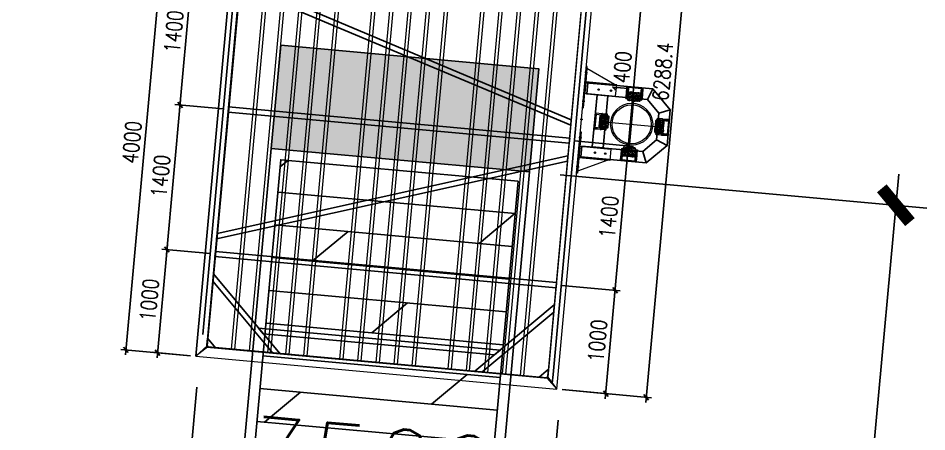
# Model space of a CAD drawing. Extents: x -259369 to -50372, y -155978 to 198088.
# Drawn here: x -132994 to -124227, y -27116 to -23125 of the extents above; entities that cross this region are included whole.
import ezdxf

# ---------------------------------------------------------------- set-up
doc = ezdxf.new("R2010")
doc.units = 0
doc.header["$LTSCALE"] = 1000
doc.header["$MEASUREMENT"] = 0
for name, pattern in [('CENTER', [2, 1.25, -0.25, 0.25, -0.25]), ('DASHED', [0.75, 0.5, -0.25]), ('HIDDEN', [0.375, 0.25, -0.125])]:
    doc.linetypes.add(name, pattern=pattern)
for name, color, linetype in [('主框型材', 4, 'Continuous'), ('抱桩器', 255, 'Continuous'), ('标注', 9, 'Continuous'), ('连接端梁', 130, 'Continuous'), ('铝横梁', 220, 'Continuous')]:
    doc.layers.add(name, color=color, linetype=linetype)
for name, color, linetype, lineweight in [('导框型材', 2, 'Continuous', 18), ('虚线', 8, 'Continuous', 0), ('轮子座', 7, 'Continuous', 9), ('铝主梁', 3, 'Continuous', 9), ('铝龙骨', 7, 'Continuous', 9)]:
    doc.layers.add(name, color=color, linetype=linetype, lineweight=lineweight)
doc.styles.add('HZTXT', font='txtw.shx', dxfattribs={"width": 0.8, "bigfont": 'hztxtw.shx'})
doc.dimstyles.new('DIM-300', dxfattribs={"dimscale": 300, "dimtxt": 3, "dimasz": 1, "dimexe": 1, "dimexo": 1, "dimgap": 1, "dimtad": 1, "dimdec": 0, "dimdsep": 46, "dimtxsty": 'HZTXT', "dimblk": 'ARCHTICK', "dimcen": 0, "dimdle": 1, "dimclrd": 9, "dimclre": 9, "dimclrt": 2, "dimadec": 1, "dimazin": 0, "dimtfac": 1, "dimtdec": 0, "dimtix": 1, "dimtmove": 2, "dimatfit": 3, "dimldrblk": 'ARCHTICK', "dimfxl": 10, "dimtolj": 1, "dimtzin": 0, "dimarcsym": 1})
doc.dimstyles.new('DIM-50', dxfattribs={"dimscale": 50, "dimtxt": 3, "dimasz": 1, "dimexe": 1, "dimexo": 1, "dimgap": 1, "dimtad": 1, "dimdec": 1, "dimdsep": 46, "dimtxsty": 'HZTXT', "dimblk": 'OBLIQUE', "dimblk1": 'ARCHTICK', "dimblk2": 'OBLIQUE', "dimcen": 0, "dimdle": 1, "dimclrd": 9, "dimclre": 9, "dimclrt": 2, "dimadec": 1, "dimazin": 0, "dimtfac": 1, "dimtdec": 1, "dimtix": 1, "dimtmove": 2, "dimatfit": 3, "dimldrblk": 'OBLIQUE', "dimfxl": 15, "dimtolj": 1, "dimtzin": 0, "dimarcsym": 1})
pattern_1 = [(0, (1212.185, -561.11), (6.35, 12.7), [0, -12.7])]

# ---------------------------------------------------------------- blocks, each defined once
blk = doc.blocks.new('3x10')
h = blk.add_hatch()
h.set_pattern_fill('ACAD_ISO07W100', color=252, scale=20, angle=90)
h.set_pattern_definition([(90, (0, 0), (-100, 6e-15), [10, -60])])
h.paths.add_polyline_path([(925837.3, 2496348.5), (924837.3, 2496348.5), (924837.4, 2493848.5), (925837.4, 2493848.6)])
h.paths.add_polyline_path([(934837.4, 2496348.7), (933837.4, 2496348.7), (933837.4, 2493848.7), (934837.5, 2493848.7)])
h = blk.add_hatch()
h.set_pattern_fill('DOLMIT', color=252, scale=50, angle=90)
h.set_pattern_definition([(90, (0, 0), (-317.5, 2e-14), []), (135, (0, 0), (-634.99957, -634.99957), [449.0128, -898.0256])])
h.paths.add_polyline_path([(933737.4, 2496248.7), (925937.3, 2496248.5), (925937.4, 2493948.6), (933737.4, 2493948.7)])
at = {"color": 1}
for points in [[(925837.3, 2496348.5), (925837.4, 2493848.6), (924837.4, 2493848.5), (924837.3, 2496348.5)], [(933837.4, 2496348.7), (933837.5, 2493848.7), (934837.5, 2493848.7), (934837.4, 2496348.7)]]:
    blk.add_lwpolyline(points, close=True, dxfattribs=at)
at = {"layer": '抱桩器', "color": 1}
for points in [[(925837.4, 2493848.6), (933837.5, 2493848.7), (933837.4, 2496348.7), (925837.3, 2496348.5)], [(925937.4, 2493948.6), (933737.4, 2493948.7), (933737.4, 2496248.7), (925937.3, 2496248.5)]]:
    blk.add_lwpolyline(points, close=True, dxfattribs=at)
blk = doc.blocks.new('_ArchTick')
at = {"color": 0, "linetype": 'ByBlock', "const_width": 0.4}
blk.add_lwpolyline([(-0.5, -0.5), (0.5, 0.5)], dxfattribs=at)
blk = doc.blocks.new('*D974')
at = {"color": 9, "lineweight": -2, "transparency": 16777216}
for p, q in [((-124499.1, -24630.9), (-125277.4, -33195.7)), ((-127763.5, -24635.5), (-124227.4, -24956.9)), ((-128487.5, -32602.8), (-124951.5, -32924.1))]:
    blk.add_line(p, q, dxfattribs=at)
at = {"layer": 'Defpoints', "color": 0, "transparency": 16777216}
for p in [(-128062.2, -24608.4, 29521), (-128786.2, -32575.6, 29521), (-125250.2, -32897)]:
    blk.add_point(p, dxfattribs=at)
at = {"color": 9, "lineweight": -2, "transparency": 16777216, "xscale": 300, "yscale": 300, "zscale": 300}
for p, rotation in [((-124526.2, -24929.7), 84.80759666385475), ((-125250.2, -32897), 264.8075966638548)]:
    blk.add_blockref('_ArchTick', p, dxfattribs=dict(at, rotation=rotation))
at = {"color": 2, "transparency": 16777216, "insert": (-125635.1, -28845.5), "char_height": 900, "attachment_point": 5, "rotation": 84.8076, "style": 'HZTXT'}
blk.add_mtext('\\A1;8000', dxfattribs=at)
blk = doc.blocks.new('*D972')
at = {"color": 9, "lineweight": -2, "transparency": 16777216}
for p, q in [((-131271.1, -26685.7), (-131427.7, -28405.3)), ((-127785.6, -27003), (-127942.1, -28722.7)), ((-131699.3, -28079.4), (-127616.2, -28451.1))]:
    blk.add_line(p, q, dxfattribs=at)
at = {"layer": 'Defpoints', "color": 0, "transparency": 16777216}
for p in [(-131243.9, -26386.9, 29521), (-127758.4, -26704.3, 29521), (-127914.9, -28423.9)]:
    blk.add_point(p, dxfattribs=at)
at = {"color": 9, "lineweight": -2, "transparency": 16777216, "xscale": 300, "yscale": 300, "zscale": 300}
for p, rotation in [((-131400.5, -28106.6), 174.7980248320217), ((-127914.9, -28423.9), 354.7980248320216)]:
    blk.add_blockref('_ArchTick', p, dxfattribs=dict(at, rotation=rotation))
at = {"color": 2, "transparency": 16777216, "insert": (-129589.7, -27518.3), "char_height": 900, "attachment_point": 5, "rotation": 354.79802, "style": 'HZTXT'}
blk.add_mtext('\\A1;3500', dxfattribs=at)
blk = doc.blocks.new('*U531')
h = blk.add_hatch()
h.set_pattern_fill('DOTS', color=256, scale=8)
h.set_pattern_definition(pattern_1)
h.paths.add_polyline_path([(64, 50, 0.4142135624), (54, 60), (-11, 60, 0.4142135624), (-21, 50), (-21, -50, 0.4142135624), (-11, -60), (54, -60, 0.4142135624), (64, -50)])
at = {"layer": '导框型材', "color": 0, "linetype": 'Continuous'}
for p, q in [((-64, 63.508929), (-64, 75.5)), ((-64, 75.5), (-63.389317, 75.5)), ((-64, -63.50893), (-64, 63.508929)), ((-7.891644, 75.5), (-63.389317, 75.5)), ((-63.389317, 75.5), (-63.389317, 64.5)), ((-63.389317, 64.5), (-7.891644, 64.5)), ((-62, 77.5), (-6.502327, 77.5)), ((-62, 62.5), (-62, -62.5)), ((-6.502327, 62.5), (-62, 62.5)), ((-2.965328, 75.5), (-7.891644, 75.5)), ((-7.891644, 75.5), (-7.891644, 64.5)), ((-7.891644, 64.5), (-2.965328, 64.5)), ((-6.502327, 77.5), (-1.08338, 77.5)), ((-1.08338, 62.5), (-6.502327, 62.5)), ((47.5, 75.5), (-2.965328, 75.5)), ((-2.965328, 64.5), (-2.965328, 75.5)), ((47.5, 64.5), (-2.965328, 64.5)), ((-1.08338, 77.5), (45.5, 77.5)), ((45.5, 62.5), (-1.08338, 62.5)), ((31, 62.498484), (31, 60)), ((47.5, 64.5), (47.5, 75.5)), ((-64, -63.78066), (-64, -63.500287)), ((-64, -75.5), (-64, -63.78066)), ((-64, -75.5), (-63.389317, -75.5)), ((-63.389317, -64.5), (-63.389317, -75.5)), ((-7.891644, -64.5), (-63.389317, -64.5)), ((-63.389317, -75.5), (-7.891644, -75.5)), ((-62, -62.5), (-6.502327, -62.5)), ((-6.502327, -77.5), (-62, -77.5)), ((-2.965328, -64.5), (-7.891644, -64.5)), ((-7.891644, -75.5), (-7.891644, -64.5)), ((-7.891644, -75.5), (-2.965328, -75.5)), ((-6.502327, -62.5), (-1.08338, -62.5)), ((-1.08338, -77.5), (-6.502327, -77.5)), ((47.5, -64.5), (-2.965328, -64.5)), ((-2.965328, -64.5), (-2.965328, -75.5)), ((47.5, -75.5), (-2.965328, -75.5)), ((-1.08338, -62.5), (45.5, -62.5)), ((45.5, -77.5), (-1.08338, -77.5)), ((31, -60), (31, -62.498484)), ((47.5, -75.5), (47.5, -64.5))]:
    blk.add_line(p, q, dxfattribs=at)
at = {"layer": '导框型材', "color": 1, "linetype": 'CENTER', "ltscale": 0.28}
for p, q in [((-18.5, 35), (-14.5, 35)), ((-16.5, 37), (-16.5, 33)), ((-18.5, -35), (-14.5, -35)), ((-16.5, -37), (-16.5, -33))]:
    blk.add_line(p, q, dxfattribs=at)
at = {"layer": '导框型材', "color": 1, "linetype": 'CENTER', "ltscale": 0.404352}
for p, q in [((-18.5, 0), (-14.5, 0)), ((-16.5, -2), (-16.5, 2))]:
    blk.add_line(p, q, dxfattribs=at)
at = {"layer": '导框型材', "color": 1, "linetype": 'CENTER', "ltscale": 0.1}
for p, q in [((18.75, 70), (24.25, 70)), ((21.5, 67.25), (21.5, 72.75)), ((18.75, -70), (24.25, -70)), ((21.5, -72.75), (21.5, -67.25))]:
    blk.add_line(p, q, dxfattribs=at)
at = {"layer": '导框型材', "color": 0}
blk.add_lwpolyline([(-11, 60), (54, 60, -0.4142135624), (64, 50), (64, -50, -0.4142135624), (54, -60), (-11, -60, -0.4142135624), (-21, -50), (-21, 50, -0.4142135624)], format="xyb", close=True, dxfattribs=at)
for centre in [(21.5, 70), (21.5, -70)]:
    blk.add_circle(centre, 2.5, dxfattribs=at)
at = {"layer": '导框型材', "color": 0, "linetype": 'Continuous', "extrusion": (0, 0, -1)}
for centre, start, end in [((62, 75.5), 0, 90), ((62, 64.5), 270, 0), ((62, -64.5), 0, 90), ((62, -75.5), 270, 0)]:
    blk.add_arc(centre, 2, start, end, dxfattribs=at)
at = {"layer": '导框型材', "color": 0, "linetype": 'Continuous', "extrusion": (1.22461e-16, 0, -1)}
blk.add_arc((16.5, 35), 7, 310.0052008841, 49.9947991159, dxfattribs=at)
at = {"layer": '导框型材', "color": 0, "linetype": 'Continuous'}
for centre, radius, start, end in [((45.5, 75.5), 2, 0, 90), ((45.5, 64.5), 2, 270, 0), ((-16.5, -35), 7, 130.0052008841, 229.9947991159), ((45.5, -64.5), 2, 0, 90), ((45.5, -75.5), 2, 270, 0)]:
    blk.add_arc(centre, radius, start, end, dxfattribs=at)
for centre, major_axis, ratio, start_param, end_param in [((-62, 75.5), (0, 2), 0.694658, 0, 1.5707963268), ((-6.502327, 75.5), (0, -2), 0.694658, 3.1415926536, 4.7123889804), ((-6.502327, 64.5), (0, 2), 0.694658, 1.5707963268, 3.1415926536), ((-1.08338, 75.5), (0, -2), 0.940974, 3.1415926536, 4.7123889804), ((-1.08338, 64.5), (0, 2), 0.940974, 1.5707963268, 3.1415926536), ((-62, -75.5), (0, 2), 0.694658, 1.5707963268, 3.1415926536), ((-6.502327, -64.5), (0, 2), 0.694658, 0, 1.5707963268), ((-6.502327, -75.5), (0, 2), 0.694658, 1.5707963268, 3.1415926536), ((-1.08338, -64.5), (0, 2), 0.940974, 0, 1.5707963268), ((-1.08338, -75.5), (0, 2), 0.940974, 1.5707963268, 3.1415926536)]:
    blk.add_ellipse(centre, major_axis=major_axis, ratio=ratio, start_param=start_param, end_param=end_param, dxfattribs=at)
at = {"layer": '导框型材', "color": 0, "linetype": 'Continuous', "extrusion": (0, 0, -1)}
for centre, start_param, end_param in [((-62, 64.5), 0, 1.5707963268), ((-62, -64.5), 1.5707963268, 3.1415926536)]:
    blk.add_ellipse(centre, major_axis=(0, -2), ratio=0.694658, start_param=start_param, end_param=end_param, dxfattribs=at)
blk = doc.blocks.new('*U527')
at = {"layer": '轮子座', "color": 0, "linetype": 'ByBlock', "lineweight": -2, "transparency": 16777216}
blk.add_blockref('*U531', (0, 0), dxfattribs=at)
blk = doc.blocks.new('*U528')
h = blk.add_hatch()
h.set_pattern_fill('DOTS', color=256, scale=8)
h.set_pattern_definition(pattern_1)
h.paths.add_polyline_path([(64, 50, 0.4142135624), (54, 60), (-11, 60, 0.4142135624), (-21, 50), (-21, -50, 0.4142135624), (-11, -60), (54, -60, 0.4142135624), (64, -50)])
at = {"layer": '导框型材', "color": 0, "linetype": 'Continuous'}
for p, q in [((-64, 63.508929), (-64, 75.5)), ((-64, 75.5), (-63.389317, 75.5)), ((-64, -63.50893), (-64, 63.508929)), ((-7.891644, 75.5), (-63.389317, 75.5)), ((-63.389317, 75.5), (-63.389317, 64.5)), ((-63.389317, 64.5), (-7.891644, 64.5)), ((-62, 77.5), (-6.502327, 77.5)), ((-62, 62.5), (-62, -62.5)), ((-6.502327, 62.5), (-62, 62.5)), ((-2.965328, 75.5), (-7.891644, 75.5)), ((-7.891644, 75.5), (-7.891644, 64.5)), ((-7.891644, 64.5), (-2.965328, 64.5)), ((-6.502327, 77.5), (-1.08338, 77.5)), ((-1.08338, 62.5), (-6.502327, 62.5)), ((47.5, 75.5), (-2.965328, 75.5)), ((-2.965328, 64.5), (-2.965328, 75.5)), ((47.5, 64.5), (-2.965328, 64.5)), ((-1.08338, 77.5), (45.5, 77.5)), ((45.5, 62.5), (-1.08338, 62.5)), ((31, 62.498484), (31, 60)), ((47.5, 64.5), (47.5, 75.5)), ((-64, -63.78066), (-64, -63.500287)), ((-64, -75.5), (-64, -63.78066)), ((-64, -75.5), (-63.389317, -75.5)), ((-63.389317, -64.5), (-63.389317, -75.5)), ((-7.891644, -64.5), (-63.389317, -64.5)), ((-63.389317, -75.5), (-7.891644, -75.5)), ((-62, -62.5), (-6.502327, -62.5)), ((-6.502327, -77.5), (-62, -77.5)), ((-2.965328, -64.5), (-7.891644, -64.5)), ((-7.891644, -75.5), (-7.891644, -64.5)), ((-7.891644, -75.5), (-2.965328, -75.5)), ((-6.502327, -62.5), (-1.08338, -62.5)), ((-1.08338, -77.5), (-6.502327, -77.5)), ((47.5, -64.5), (-2.965328, -64.5)), ((-2.965328, -64.5), (-2.965328, -75.5)), ((47.5, -75.5), (-2.965328, -75.5)), ((-1.08338, -62.5), (45.5, -62.5)), ((45.5, -77.5), (-1.08338, -77.5)), ((31, -60), (31, -62.498484)), ((47.5, -75.5), (47.5, -64.5))]:
    blk.add_line(p, q, dxfattribs=at)
at = {"layer": '导框型材', "color": 1, "linetype": 'CENTER', "ltscale": 0.28}
for p, q in [((-18.5, 35), (-14.5, 35)), ((-16.5, 37), (-16.5, 33)), ((-18.5, -35), (-14.5, -35)), ((-16.5, -37), (-16.5, -33))]:
    blk.add_line(p, q, dxfattribs=at)
at = {"layer": '导框型材', "color": 1, "linetype": 'CENTER', "ltscale": 0.404352}
for p, q in [((-18.5, 0), (-14.5, 0)), ((-16.5, -2), (-16.5, 2))]:
    blk.add_line(p, q, dxfattribs=at)
at = {"layer": '导框型材', "color": 1, "linetype": 'CENTER', "ltscale": 0.1}
for p, q in [((18.75, 70), (24.25, 70)), ((21.5, 67.25), (21.5, 72.75)), ((18.75, -70), (24.25, -70)), ((21.5, -72.75), (21.5, -67.25))]:
    blk.add_line(p, q, dxfattribs=at)
at = {"layer": '导框型材', "color": 0}
blk.add_lwpolyline([(-11, 60), (54, 60, -0.4142135624), (64, 50), (64, -50, -0.4142135624), (54, -60), (-11, -60, -0.4142135624), (-21, -50), (-21, 50, -0.4142135624)], format="xyb", close=True, dxfattribs=at)
for centre in [(21.5, 70), (21.5, -70)]:
    blk.add_circle(centre, 2.5, dxfattribs=at)
at = {"layer": '导框型材', "color": 0, "linetype": 'Continuous', "extrusion": (0, 0, -1)}
for centre, start, end in [((62, 75.5), 0, 90), ((62, 64.5), 270, 0), ((62, -64.5), 0, 90), ((62, -75.5), 270, 0)]:
    blk.add_arc(centre, 2, start, end, dxfattribs=at)
at = {"layer": '导框型材', "color": 0, "linetype": 'Continuous', "extrusion": (1.22461e-16, 0, -1)}
blk.add_arc((16.5, 35), 7, 310.0052008841, 49.9947991159, dxfattribs=at)
at = {"layer": '导框型材', "color": 0, "linetype": 'Continuous'}
for centre, radius, start, end in [((45.5, 75.5), 2, 0, 90), ((45.5, 64.5), 2, 270, 0), ((-16.5, -35), 7, 130.0052008841, 229.9947991159), ((45.5, -64.5), 2, 0, 90), ((45.5, -75.5), 2, 270, 0)]:
    blk.add_arc(centre, radius, start, end, dxfattribs=at)
for centre, major_axis, ratio, start_param, end_param in [((-62, 75.5), (0, 2), 0.694658, 0, 1.5707963268), ((-6.502327, 75.5), (0, -2), 0.694658, 3.1415926536, 4.7123889804), ((-6.502327, 64.5), (0, 2), 0.694658, 1.5707963268, 3.1415926536), ((-1.08338, 75.5), (0, -2), 0.940974, 3.1415926536, 4.7123889804), ((-1.08338, 64.5), (0, 2), 0.940974, 1.5707963268, 3.1415926536), ((-62, -75.5), (0, 2), 0.694658, 1.5707963268, 3.1415926536), ((-6.502327, -64.5), (0, 2), 0.694658, 0, 1.5707963268), ((-6.502327, -75.5), (0, 2), 0.694658, 1.5707963268, 3.1415926536), ((-1.08338, -64.5), (0, 2), 0.940974, 0, 1.5707963268), ((-1.08338, -75.5), (0, 2), 0.940974, 1.5707963268, 3.1415926536)]:
    blk.add_ellipse(centre, major_axis=major_axis, ratio=ratio, start_param=start_param, end_param=end_param, dxfattribs=at)
at = {"layer": '导框型材', "color": 0, "linetype": 'Continuous', "extrusion": (0, 0, -1)}
for centre, start_param, end_param in [((-62, 64.5), 0, 1.5707963268), ((-62, -64.5), 1.5707963268, 3.1415926536)]:
    blk.add_ellipse(centre, major_axis=(0, -2), ratio=0.694658, start_param=start_param, end_param=end_param, dxfattribs=at)
blk = doc.blocks.new('*U529')
at = {"layer": '轮子座', "color": 0, "linetype": 'ByBlock', "lineweight": -2, "transparency": 16777216}
blk.add_blockref('*U528', (0, 0), dxfattribs=at)
blk = doc.blocks.new('*U530')
h = blk.add_hatch()
h.set_pattern_fill('DOTS', color=256, scale=8)
h.set_pattern_definition(pattern_1)
h.paths.add_polyline_path([(64, 50, 0.4142135624), (54, 60), (-11, 60, 0.4142135624), (-21, 50), (-21, -50, 0.4142135624), (-11, -60), (54, -60, 0.4142135624), (64, -50)])
at = {"layer": '导框型材', "color": 0, "linetype": 'Continuous'}
for p, q in [((-64, 63.508929), (-64, 75.5)), ((-64, 75.5), (-63.389317, 75.5)), ((-64, -63.50893), (-64, 63.508929)), ((-7.891644, 75.5), (-63.389317, 75.5)), ((-63.389317, 75.5), (-63.389317, 64.5)), ((-63.389317, 64.5), (-7.891644, 64.5)), ((-62, 77.5), (-6.502327, 77.5)), ((-62, 62.5), (-62, -62.5)), ((-6.502327, 62.5), (-62, 62.5)), ((-2.965328, 75.5), (-7.891644, 75.5)), ((-7.891644, 75.5), (-7.891644, 64.5)), ((-7.891644, 64.5), (-2.965328, 64.5)), ((-6.502327, 77.5), (-1.08338, 77.5)), ((-1.08338, 62.5), (-6.502327, 62.5)), ((47.5, 75.5), (-2.965328, 75.5)), ((-2.965328, 64.5), (-2.965328, 75.5)), ((47.5, 64.5), (-2.965328, 64.5)), ((-1.08338, 77.5), (45.5, 77.5)), ((45.5, 62.5), (-1.08338, 62.5)), ((31, 62.498484), (31, 60)), ((47.5, 64.5), (47.5, 75.5)), ((-64, -63.78066), (-64, -63.500287)), ((-64, -75.5), (-64, -63.78066)), ((-64, -75.5), (-63.389317, -75.5)), ((-63.389317, -64.5), (-63.389317, -75.5)), ((-7.891644, -64.5), (-63.389317, -64.5)), ((-63.389317, -75.5), (-7.891644, -75.5)), ((-62, -62.5), (-6.502327, -62.5)), ((-6.502327, -77.5), (-62, -77.5)), ((-2.965328, -64.5), (-7.891644, -64.5)), ((-7.891644, -75.5), (-7.891644, -64.5)), ((-7.891644, -75.5), (-2.965328, -75.5)), ((-6.502327, -62.5), (-1.08338, -62.5)), ((-1.08338, -77.5), (-6.502327, -77.5)), ((47.5, -64.5), (-2.965328, -64.5)), ((-2.965328, -64.5), (-2.965328, -75.5)), ((47.5, -75.5), (-2.965328, -75.5)), ((-1.08338, -62.5), (45.5, -62.5)), ((45.5, -77.5), (-1.08338, -77.5)), ((31, -60), (31, -62.498484)), ((47.5, -75.5), (47.5, -64.5))]:
    blk.add_line(p, q, dxfattribs=at)
at = {"layer": '导框型材', "color": 1, "linetype": 'CENTER', "ltscale": 0.28}
for p, q in [((-18.5, 35), (-14.5, 35)), ((-16.5, 37), (-16.5, 33)), ((-18.5, -35), (-14.5, -35)), ((-16.5, -37), (-16.5, -33))]:
    blk.add_line(p, q, dxfattribs=at)
at = {"layer": '导框型材', "color": 1, "linetype": 'CENTER', "ltscale": 0.404352}
for p, q in [((-18.5, 0), (-14.5, 0)), ((-16.5, -2), (-16.5, 2))]:
    blk.add_line(p, q, dxfattribs=at)
at = {"layer": '导框型材', "color": 1, "linetype": 'CENTER', "ltscale": 0.1}
for p, q in [((18.75, 70), (24.25, 70)), ((21.5, 67.25), (21.5, 72.75)), ((18.75, -70), (24.25, -70)), ((21.5, -72.75), (21.5, -67.25))]:
    blk.add_line(p, q, dxfattribs=at)
at = {"layer": '导框型材', "color": 0}
blk.add_lwpolyline([(-11, 60), (54, 60, -0.4142135624), (64, 50), (64, -50, -0.4142135624), (54, -60), (-11, -60, -0.4142135624), (-21, -50), (-21, 50, -0.4142135624)], format="xyb", close=True, dxfattribs=at)
for centre in [(21.5, 70), (21.5, -70)]:
    blk.add_circle(centre, 2.5, dxfattribs=at)
at = {"layer": '导框型材', "color": 0, "linetype": 'Continuous', "extrusion": (0, 0, -1)}
for centre, start, end in [((62, 75.5), 0, 90), ((62, 64.5), 270, 0), ((62, -64.5), 0, 90), ((62, -75.5), 270, 0)]:
    blk.add_arc(centre, 2, start, end, dxfattribs=at)
at = {"layer": '导框型材', "color": 0, "linetype": 'Continuous', "extrusion": (1.22461e-16, 0, -1)}
blk.add_arc((16.5, 35), 7, 310.0052008841, 49.9947991159, dxfattribs=at)
at = {"layer": '导框型材', "color": 0, "linetype": 'Continuous'}
for centre, radius, start, end in [((45.5, 75.5), 2, 0, 90), ((45.5, 64.5), 2, 270, 0), ((-16.5, -35), 7, 130.0052008841, 229.9947991159), ((45.5, -64.5), 2, 0, 90), ((45.5, -75.5), 2, 270, 0)]:
    blk.add_arc(centre, radius, start, end, dxfattribs=at)
for centre, major_axis, ratio, start_param, end_param in [((-62, 75.5), (0, 2), 0.694658, 0, 1.5707963268), ((-6.502327, 75.5), (0, -2), 0.694658, 3.1415926536, 4.7123889804), ((-6.502327, 64.5), (0, 2), 0.694658, 1.5707963268, 3.1415926536), ((-1.08338, 75.5), (0, -2), 0.940974, 3.1415926536, 4.7123889804), ((-1.08338, 64.5), (0, 2), 0.940974, 1.5707963268, 3.1415926536), ((-62, -75.5), (0, 2), 0.694658, 1.5707963268, 3.1415926536), ((-6.502327, -64.5), (0, 2), 0.694658, 0, 1.5707963268), ((-6.502327, -75.5), (0, 2), 0.694658, 1.5707963268, 3.1415926536), ((-1.08338, -64.5), (0, 2), 0.940974, 0, 1.5707963268), ((-1.08338, -75.5), (0, 2), 0.940974, 1.5707963268, 3.1415926536)]:
    blk.add_ellipse(centre, major_axis=major_axis, ratio=ratio, start_param=start_param, end_param=end_param, dxfattribs=at)
at = {"layer": '导框型材', "color": 0, "linetype": 'Continuous', "extrusion": (0, 0, -1)}
for centre, start_param, end_param in [((-62, 64.5), 0, 1.5707963268), ((-62, -64.5), 1.5707963268, 3.1415926536)]:
    blk.add_ellipse(centre, major_axis=(0, -2), ratio=0.694658, start_param=start_param, end_param=end_param, dxfattribs=at)
blk = doc.blocks.new('*U533')
at = {"layer": '轮子座', "color": 0, "linetype": 'ByBlock', "lineweight": -2, "transparency": 16777216}
blk.add_blockref('*U530', (0, 0), dxfattribs=at)
blk = doc.blocks.new('*U534')
h = blk.add_hatch()
h.set_pattern_fill('DOTS', color=256, scale=8)
h.set_pattern_definition(pattern_1)
h.paths.add_polyline_path([(64, 50, 0.4142135624), (54, 60), (-11, 60, 0.4142135624), (-21, 50), (-21, -50, 0.4142135624), (-11, -60), (54, -60, 0.4142135624), (64, -50)])
at = {"layer": '导框型材', "color": 0, "linetype": 'Continuous'}
for p, q in [((-64, 63.508929), (-64, 75.5)), ((-64, 75.5), (-63.389317, 75.5)), ((-64, -63.50893), (-64, 63.508929)), ((-7.891644, 75.5), (-63.389317, 75.5)), ((-63.389317, 75.5), (-63.389317, 64.5)), ((-63.389317, 64.5), (-7.891644, 64.5)), ((-62, 77.5), (-6.502327, 77.5)), ((-62, 62.5), (-62, -62.5)), ((-6.502327, 62.5), (-62, 62.5)), ((-2.965328, 75.5), (-7.891644, 75.5)), ((-7.891644, 75.5), (-7.891644, 64.5)), ((-7.891644, 64.5), (-2.965328, 64.5)), ((-6.502327, 77.5), (-1.08338, 77.5)), ((-1.08338, 62.5), (-6.502327, 62.5)), ((47.5, 75.5), (-2.965328, 75.5)), ((-2.965328, 64.5), (-2.965328, 75.5)), ((47.5, 64.5), (-2.965328, 64.5)), ((-1.08338, 77.5), (45.5, 77.5)), ((45.5, 62.5), (-1.08338, 62.5)), ((31, 62.498484), (31, 60)), ((47.5, 64.5), (47.5, 75.5)), ((-64, -63.78066), (-64, -63.500287)), ((-64, -75.5), (-64, -63.78066)), ((-64, -75.5), (-63.389317, -75.5)), ((-63.389317, -64.5), (-63.389317, -75.5)), ((-7.891644, -64.5), (-63.389317, -64.5)), ((-63.389317, -75.5), (-7.891644, -75.5)), ((-62, -62.5), (-6.502327, -62.5)), ((-6.502327, -77.5), (-62, -77.5)), ((-2.965328, -64.5), (-7.891644, -64.5)), ((-7.891644, -75.5), (-7.891644, -64.5)), ((-7.891644, -75.5), (-2.965328, -75.5)), ((-6.502327, -62.5), (-1.08338, -62.5)), ((-1.08338, -77.5), (-6.502327, -77.5)), ((47.5, -64.5), (-2.965328, -64.5)), ((-2.965328, -64.5), (-2.965328, -75.5)), ((47.5, -75.5), (-2.965328, -75.5)), ((-1.08338, -62.5), (45.5, -62.5)), ((45.5, -77.5), (-1.08338, -77.5)), ((31, -60), (31, -62.498484)), ((47.5, -75.5), (47.5, -64.5))]:
    blk.add_line(p, q, dxfattribs=at)
at = {"layer": '导框型材', "color": 1, "linetype": 'CENTER', "ltscale": 0.28}
for p, q in [((-18.5, 35), (-14.5, 35)), ((-16.5, 37), (-16.5, 33)), ((-18.5, -35), (-14.5, -35)), ((-16.5, -37), (-16.5, -33))]:
    blk.add_line(p, q, dxfattribs=at)
at = {"layer": '导框型材', "color": 1, "linetype": 'CENTER', "ltscale": 0.404352}
for p, q in [((-18.5, 0), (-14.5, 0)), ((-16.5, -2), (-16.5, 2))]:
    blk.add_line(p, q, dxfattribs=at)
at = {"layer": '导框型材', "color": 1, "linetype": 'CENTER', "ltscale": 0.1}
for p, q in [((18.75, 70), (24.25, 70)), ((21.5, 67.25), (21.5, 72.75)), ((18.75, -70), (24.25, -70)), ((21.5, -72.75), (21.5, -67.25))]:
    blk.add_line(p, q, dxfattribs=at)
at = {"layer": '导框型材', "color": 0}
blk.add_lwpolyline([(-11, 60), (54, 60, -0.4142135624), (64, 50), (64, -50, -0.4142135624), (54, -60), (-11, -60, -0.4142135624), (-21, -50), (-21, 50, -0.4142135624)], format="xyb", close=True, dxfattribs=at)
for centre in [(21.5, 70), (21.5, -70)]:
    blk.add_circle(centre, 2.5, dxfattribs=at)
at = {"layer": '导框型材', "color": 0, "linetype": 'Continuous', "extrusion": (0, 0, -1)}
for centre, start, end in [((62, 75.5), 0, 90), ((62, 64.5), 270, 0), ((62, -64.5), 0, 90), ((62, -75.5), 270, 0)]:
    blk.add_arc(centre, 2, start, end, dxfattribs=at)
at = {"layer": '导框型材', "color": 0, "linetype": 'Continuous', "extrusion": (1.22461e-16, 0, -1)}
blk.add_arc((16.5, 35), 7, 310.0052008841, 49.9947991159, dxfattribs=at)
at = {"layer": '导框型材', "color": 0, "linetype": 'Continuous'}
for centre, radius, start, end in [((45.5, 75.5), 2, 0, 90), ((45.5, 64.5), 2, 270, 0), ((-16.5, -35), 7, 130.0052008841, 229.9947991159), ((45.5, -64.5), 2, 0, 90), ((45.5, -75.5), 2, 270, 0)]:
    blk.add_arc(centre, radius, start, end, dxfattribs=at)
for centre, major_axis, ratio, start_param, end_param in [((-62, 75.5), (0, 2), 0.694658, 0, 1.5707963268), ((-6.502327, 75.5), (0, -2), 0.694658, 3.1415926536, 4.7123889804), ((-6.502327, 64.5), (0, 2), 0.694658, 1.5707963268, 3.1415926536), ((-1.08338, 75.5), (0, -2), 0.940974, 3.1415926536, 4.7123889804), ((-1.08338, 64.5), (0, 2), 0.940974, 1.5707963268, 3.1415926536), ((-62, -75.5), (0, 2), 0.694658, 1.5707963268, 3.1415926536), ((-6.502327, -64.5), (0, 2), 0.694658, 0, 1.5707963268), ((-6.502327, -75.5), (0, 2), 0.694658, 1.5707963268, 3.1415926536), ((-1.08338, -64.5), (0, 2), 0.940974, 0, 1.5707963268), ((-1.08338, -75.5), (0, 2), 0.940974, 1.5707963268, 3.1415926536)]:
    blk.add_ellipse(centre, major_axis=major_axis, ratio=ratio, start_param=start_param, end_param=end_param, dxfattribs=at)
at = {"layer": '导框型材', "color": 0, "linetype": 'Continuous', "extrusion": (0, 0, -1)}
for centre, start_param, end_param in [((-62, 64.5), 0, 1.5707963268), ((-62, -64.5), 1.5707963268, 3.1415926536)]:
    blk.add_ellipse(centre, major_axis=(0, -2), ratio=0.694658, start_param=start_param, end_param=end_param, dxfattribs=at)
blk = doc.blocks.new('*U532')
at = {"layer": '轮子座', "color": 0, "linetype": 'ByBlock', "lineweight": -2, "transparency": 16777216}
blk.add_blockref('*U534', (0, 0), dxfattribs=at)
blk = doc.blocks.new('外抱桩器')
for radius in [203, 189]:
    blk.add_circle((0, 486.5), radius)
at = {"layer": '主框型材'}
for points in [[(-358.5, 660.4), (-358.5, 27.9), (-252.5, 27.9), (-252.5, 615.9), (-129.4, 739), (129.4, 739), (252.5, 615.9), (252.5, 27.9), (358.5, 27.9), (358.5, 659.8), (173.3, 845), (-173.3, 845), (-358.5, 659.8)], [(-129.4, 739), (-173.3, 845)], [(129.4, 739), (173.3, 845)], [(-358.5, 659.8), (-252.5, 615.9)], [(358.5, 659.8), (252.5, 615.9)]]:
    blk.add_lwpolyline(points, dxfattribs=at)
blk.add_lwpolyline([(-252.5, 128), (-252.5, 234), (252.5, 234), (252.5, 128)], close=True, dxfattribs=at)
at = {"layer": '导框型材', "color": 1, "linetype": 'CENTER', "ltscale": 5}
for p, q in [((0, 256.1), (0, 717)), ((229.5, 486.5), (-229.5, 486.5))]:
    blk.add_line(p, q, dxfattribs=at)
at = {"layer": '导框型材', "color": 2, "linetype": 'HIDDEN', "ltscale": 100}
for p, q in [((-359, 8), (-359, 308)), ((359, 8), (359, 308))]:
    blk.add_line(p, q, dxfattribs=at)
at = {"layer": '导框型材', "color": 1, "linetype": 'CENTER', "ltscale": 0.28}
for p, q in [((-305, 250.3), (-305, 265.7)), ((305, 250.3), (305, 265.7)), ((-312.7, 258), (-297.3, 258)), ((312.7, 258), (297.3, 258)), ((-312.7, 138), (-297.3, 138)), ((-305, 130.3), (-305, 145.7)), ((312.7, 158), (297.3, 158)), ((305, 150.3), (305, 165.7))]:
    blk.add_line(p, q, dxfattribs=at)
at = {"layer": '导框型材', "color": 2, "linetype": 'DASHED', "ltscale": 2}
for p, q in [((-517, 0), (-117, 0)), ((517, 0), (117, 0))]:
    blk.add_line(p, q, dxfattribs=at)
at = {"layer": '导框型材', "color": 1, "linetype": 'CENTER', "ltscale": 0.36}
for p, q in [((-464, 8), (-464, 0)), ((-457, 18.1), (-457, -9.9)), ((-450, 8), (-450, 0)), ((-184, 8), (-184, 0)), ((-177, 18.1), (-177, -9.9)), ((-170, 8), (-170, 0)), ((-14, 0), (14, 0)), ((0, 14), (0, -14)), ((170, 8), (170, 0)), ((177, 18.1), (177, -9.9)), ((184, 8), (184, 0)), ((450, 8), (450, 0)), ((457, 18.1), (457, -9.9)), ((464, 8), (464, 0))]:
    blk.add_line(p, q, dxfattribs=at)
at = {"layer": '导框型材', "color": 2}
for points in [[(-497, 8), (-367, 8), (-367, 288), (-497, 8)], [(497, 8), (367, 8), (367, 288), (497, 8)]]:
    blk.add_lwpolyline(points, dxfattribs=at)
for points in [[(-257, 8), (-257, 308), (-367, 308), (-367, 8)], [(257, 8), (257, 308), (367, 308), (367, 8)], [(-517, 0), (-117, 0), (-117, 8), (-517, 8)], [(517, 0), (117, 0), (117, 8), (517, 8)]]:
    blk.add_lwpolyline(points, close=True, dxfattribs=at)
for centre in [(-305, 258), (305, 258), (-305, 138), (305, 158)]:
    blk.add_circle(centre, 7, dxfattribs=at)
at = {"layer": '轮子座', "color": 7, "xscale": -1, "rotation": 90}
blk.add_blockref('*U533', (0, 775.5), dxfattribs=at)
at = {"layer": '轮子座', "color": 7}
blk.add_blockref('*U527', (-289, 486.5), dxfattribs=at)
at = {"layer": '轮子座', "color": 7, "xscale": -1}
blk.add_blockref('*U529', (289, 486.5), dxfattribs=at)
at = {"layer": '轮子座', "color": 7, "rotation": 90}
blk.add_blockref('*U532', (0, 197.5), dxfattribs=at)
blk = doc.blocks.new('_Oblique')
at = {"color": 0, "linetype": 'ByBlock', "lineweight": -2}
blk.add_line((-0.5, -0.5), (0.5, 0.5), dxfattribs=at)
blk = doc.blocks.new('*D1125')
at = {"layer": 'Defpoints', "color": 0, "transparency": 16777216}
for p in [(-127675.6, -24305.3), (-127108, -24357), (-127802.7, -25699.5)]:
    blk.add_point(p, dxfattribs=at)
at = {"layer": '标注', "color": 9, "lineweight": -2, "transparency": 16777216}
for p, q in [((-127625.8, -24309.8), (-127058.2, -24361.5)), ((-127239.6, -25801), (-127103.5, -24307.2)), ((-127752.9, -25704), (-127185.3, -25755.7))]:
    blk.add_line(p, q, dxfattribs=at)
at = {"layer": '标注', "color": 9, "lineweight": -2, "transparency": 16777216, "xscale": 50, "yscale": 50, "zscale": 50}
for p, rotation in [((-127108, -24357), 84.79182896379389), ((-127235.1, -25751.2), 264.7918289637939)]:
    blk.add_blockref('_Oblique', p, dxfattribs=dict(at, rotation=rotation))
at = {"layer": '标注', "color": 2, "transparency": 16777216, "insert": (-127296, -25042.7), "char_height": 150, "attachment_point": 5, "rotation": 84.79183, "style": 'HZTXT'}
blk.add_mtext('\\A1;1400', dxfattribs=at)
blk = doc.blocks.new('*D1126')
at = {"layer": 'Defpoints', "color": 0, "transparency": 16777216}
for p in [(-127548.5, -22911), (-126980.9, -22962.8), (-127675.6, -24305.3)]:
    blk.add_point(p, dxfattribs=at)
at = {"layer": '标注', "color": 9, "lineweight": -2, "transparency": 16777216}
for p, q in [((-127498.7, -22915.6), (-126931.1, -22967.3)), ((-127112.6, -24406.8), (-126976.4, -22913)), ((-127625.8, -24309.8), (-127058.2, -24361.5))]:
    blk.add_line(p, q, dxfattribs=at)
at = {"layer": '标注', "color": 9, "lineweight": -2, "transparency": 16777216, "xscale": 50, "yscale": 50, "zscale": 50}
for p, rotation in [((-126980.9, -22962.8), 84.79182896379389), ((-127108, -24357), 264.7918289637939)]:
    blk.add_blockref('_Oblique', p, dxfattribs=dict(at, rotation=rotation))
at = {"layer": '标注', "color": 2, "transparency": 16777216, "insert": (-127169, -23648.5), "char_height": 150, "attachment_point": 5, "rotation": 84.79183, "style": 'HZTXT'}
blk.add_mtext('\\A1;1400', dxfattribs=at)
blk = doc.blocks.new('*D1129')
at = {"layer": 'Defpoints', "color": 0, "transparency": 16777216}
for p in [(-127225, -20441.8), (-127795.8, -26704.3), (-126934.8, -26782.7)]:
    blk.add_point(p, dxfattribs=at)
at = {"layer": '标注', "color": 9, "lineweight": -2, "transparency": 16777216}
for p, q in [((-127175.2, -20446.3), (-126314.2, -20524.8)), ((-126359.4, -20470.5), (-126939.4, -26832.5)), ((-127746, -26708.8), (-126885, -26787.3))]:
    blk.add_line(p, q, dxfattribs=at)
for p, xscale, yscale, zscale, rotation in [((-126364, -20520.3), 50.00000000000001, 50.00000000000001, 50.00000000000001, 84.79182896379386), ((-126934.8, -26782.7), 50, 50, 50, 264.7918289637939)]:
    blk.add_blockref('_Oblique', p, dxfattribs=dict(at, xscale=xscale, yscale=yscale, zscale=zscale, rotation=rotation))
at = {"layer": '标注', "color": 2, "transparency": 16777216, "insert": (-126773.9, -23640.2), "char_height": 150, "attachment_point": 5, "rotation": 84.79183, "style": 'HZTXT'}
blk.add_mtext('\\A1;6288.4', dxfattribs=at)
blk = doc.blocks.new('*D1130')
at = {"layer": 'Defpoints', "color": 0, "transparency": 16777216}
for p in [(-127802.7, -25699.5), (-127795.8, -26704.3), (-127325.9, -26747.1)]:
    blk.add_point(p, dxfattribs=at)
at = {"layer": '标注', "color": 9, "lineweight": -2, "transparency": 16777216}
for p, q in [((-127752.9, -25704), (-127185.3, -25755.7)), ((-127230.6, -25701.4), (-127330.4, -26796.9)), ((-127746, -26708.8), (-127276.1, -26751.6))]:
    blk.add_line(p, q, dxfattribs=at)
for p, xscale, yscale, zscale, rotation in [((-127235.1, -25751.2), 50.00000000000001, 50.00000000000001, 50.00000000000001, 84.79182896379386), ((-127325.9, -26747.1), 50, 50, 50, 264.7918289637939)]:
    blk.add_blockref('_Oblique', p, dxfattribs=dict(at, xscale=xscale, yscale=yscale, zscale=zscale, rotation=rotation))
at = {"layer": '标注', "color": 2, "transparency": 16777216, "insert": (-127405, -26237.8), "char_height": 150, "attachment_point": 5, "rotation": 84.79183, "style": 'HZTXT'}
blk.add_mtext('\\A1;1000', dxfattribs=at)
blk = doc.blocks.new('*D1131')
at = {"layer": 'Defpoints', "color": 0, "transparency": 16777216}
for p in [(-130918.3, -22403.1), (-131954.6, -26325.2), (-131281.4, -26386.5)]:
    blk.add_point(p, dxfattribs=at)
at = {"layer": '标注', "color": 9, "lineweight": -2, "transparency": 16777216}
for p, q in [((-131587, -22291.9), (-131959.2, -26375)), ((-130968.1, -22398.5), (-131641.3, -22337.2)), ((-131331.2, -26382), (-132004.4, -26320.6))]:
    blk.add_line(p, q, dxfattribs=at)
at = {"layer": '标注', "color": 9, "lineweight": -2, "transparency": 16777216, "xscale": 49.99999999999999, "yscale": 49.99999999999999, "zscale": 49.99999999999999}
for p, rotation in [((-131591.5, -22341.7), 84.79144637116508), ((-131954.6, -26325.2), 264.7914463711651)]:
    blk.add_blockref('_Oblique', p, dxfattribs=dict(at, rotation=rotation))
at = {"layer": '标注', "color": 2, "transparency": 16777216, "insert": (-131897.5, -24322.1), "char_height": 150, "attachment_point": 5, "rotation": 84.79145, "style": 'HZTXT'}
blk.add_mtext('\\A1;4000', dxfattribs=at)
blk = doc.blocks.new('*D1133')
at = {"color": 9, "lineweight": -2, "transparency": 16777216}
for p, q in [((-131300.8, -22518.8), (-131436.9, -24012.6)), ((-130888.6, -22606.6), (-131355.1, -22564.1)), ((-131015.7, -24000.8), (-131482.2, -23958.3))]:
    blk.add_line(p, q, dxfattribs=at)
at = {"layer": 'Defpoints', "color": 0, "transparency": 16777216}
for p in [(-130838.8, -22611.1), (-131432.4, -23962.8), (-130965.9, -24005.3)]:
    blk.add_point(p, dxfattribs=at)
at = {"color": 9, "lineweight": -2, "transparency": 16777216}
for p, xscale, yscale, zscale, rotation in [((-131305.3, -22568.6), 50.00000000000001, 50.00000000000001, 50.00000000000001, 84.79182896379386), ((-131432.4, -23962.8), 50, 50, 50, 264.7918289637939)]:
    blk.add_blockref('_Oblique', p, dxfattribs=dict(at, xscale=xscale, yscale=yscale, zscale=zscale, rotation=rotation))
at = {"color": 2, "transparency": 16777216, "insert": (-131493.3, -23254.4), "char_height": 150, "attachment_point": 5, "rotation": 84.79183, "style": 'HZTXT'}
blk.add_mtext('\\A1;1400', dxfattribs=at)
blk = doc.blocks.new('*D1134')
at = {"color": 9, "lineweight": -2, "transparency": 16777216}
for p, q in [((-131427.8, -23913), (-131564, -25406.8)), ((-131015.7, -24000.8), (-131482.2, -23958.3)), ((-131142.8, -25395), (-131609.3, -25352.5))]:
    blk.add_line(p, q, dxfattribs=at)
at = {"layer": 'Defpoints', "color": 0, "transparency": 16777216}
for p in [(-130965.9, -24005.3), (-131559.5, -25357), (-131093, -25399.6)]:
    blk.add_point(p, dxfattribs=at)
at = {"color": 9, "lineweight": -2, "transparency": 16777216}
for p, xscale, yscale, zscale, rotation in [((-131432.4, -23962.8), 50.00000000000001, 50.00000000000001, 50.00000000000001, 84.79182896379386), ((-131559.5, -25357), 50, 50, 50, 264.7918289637939)]:
    blk.add_blockref('_Oblique', p, dxfattribs=dict(at, xscale=xscale, yscale=yscale, zscale=zscale, rotation=rotation))
at = {"color": 2, "transparency": 16777216, "insert": (-131620.4, -24648.6), "char_height": 150, "attachment_point": 5, "rotation": 84.79183, "style": 'HZTXT'}
blk.add_mtext('\\A1;1400', dxfattribs=at)
blk = doc.blocks.new('*D1135')
at = {"color": 9, "lineweight": -2, "transparency": 16777216}
for p, q in [((-131554.9, -25307.2), (-131654.8, -26402.7)), ((-131142.8, -25395), (-131609.3, -25352.5)), ((-131331.2, -26382), (-131700, -26348.4))]:
    blk.add_line(p, q, dxfattribs=at)
at = {"layer": 'Defpoints', "color": 0, "transparency": 16777216}
for p in [(-131093, -25399.6), (-131650.2, -26352.9), (-131281.4, -26386.5)]:
    blk.add_point(p, dxfattribs=at)
at = {"color": 9, "lineweight": -2, "transparency": 16777216}
for p, xscale, yscale, zscale, rotation in [((-131559.5, -25357), 50.00000000000001, 50.00000000000001, 50.00000000000001, 84.79182896379386), ((-131650.2, -26352.9), 50, 50, 50, 264.7918289637939)]:
    blk.add_blockref('_Oblique', p, dxfattribs=dict(at, xscale=xscale, yscale=yscale, zscale=zscale, rotation=rotation))
at = {"color": 2, "transparency": 16777216, "insert": (-131729.3, -25843.6), "char_height": 150, "attachment_point": 5, "rotation": 84.79183, "style": 'HZTXT'}
blk.add_mtext('\\A1;1000', dxfattribs=at)

msp = doc.modelspace()

# ---------------------------------------------------------------- linework, layer by layer
at = {"layer": '虚线', "color": 1, "linetype": 'HIDDEN', "ltscale": 300}
for p, q in [((-127884.54, -26597.76, 29521), (-127328.42, -20496.7, 29521)), ((-131174.9, -26297.84, 29521), (-130814.88, -22348.15, 29521)), ((-131174.9, -26297.84, 29521), (-127884.54, -26597.76, 29521))]:
    msp.add_line(p, q, dxfattribs=at)
at = {"layer": '连接端梁', "color": 0, "elevation": 29521}
for points in [[(-159512.24, -10569), (-151386.14, -11312.08), (-151084.31, -11339.67), (-151075.14, -11341.81), (-150989.77, -11361.01), (-143042.19, -13210.78), (-142747, -13279.48), (-142737.96, -13282.25), (-135037.24, -16235.24), (-134754.25, -16343.75), (-134745.98, -16348.31), (-127417.75, -20387.14), (-127282.77, -20461.53), (-127278.24, -20470.05), (-127833.31, -26564.53), (-127840.73, -26645.94), (-127845.08, -26649.56)], [(-188211.86, -24863.81), (-188682.2, -20987.76), (-183400.01, -18378.21), (-175789.15, -15845), (-175718.82, -15821.59), (-167836.17, -14356.09), (-167763.29, -14342.54), (-159680.14, -13967.84), (-151695.75, -14697.95), (-151622.31, -14704.66), (-143812.93, -16522.27), (-143741.14, -16538.98), (-136254.6, -19409.83), (-136190.26, -19434.5), (-130865.29, -22369.27), (-131212.11, -26177.21)], [(-188145.66, -24994.29), (-188627.5, -21023.41), (-183389.29, -18428.68), (-175702.26, -15869.42), (-167753.44, -14392.19), (-159677.19, -14018.42), (-151625.94, -14755.16), (-143751.66, -16588.49), (-136202.99, -19483.84), (-130918.29, -22403.06), (-131281.41, -26386.54)]]:
    msp.add_lwpolyline(points, dxfattribs=at)
at = {"layer": '铝主梁', "color": 3, "elevation": 29521}
msp.add_lwpolyline([(-127330.53, -20497.82), (-127885.62, -26587.62), (-127795.84, -26704.25), (-127225.01, -20441.78)], dxfattribs=at)
for points in [[(-131281.39, -26386.54), (-130918.29, -22403.06), (-130812.29, -22341.82), (-131172, -26288.06)], [(-127795.84, -26704.25), (-127894.31, -26594.86), (-131164.76, -26296.76), (-131281.39, -26386.54)]]:
    msp.add_lwpolyline(points, close=True, dxfattribs=at)
at = {"layer": '铝横梁', "color": 243, "elevation": 29521}
for points in [[(-127657.48, -24106.72), (-130852.37, -22759.51), (-130857.72, -22811.5), (-127662.82, -24158.71)], [(-127673.39, -24281.35), (-130963.75, -23981.43), (-130968.29, -24031.23), (-127677.93, -24331.15)], [(-127693.85, -24505.78), (-131079.67, -25253.15), (-131075.53, -25201.04), (-127689.71, -24453.68)], [(-127800.48, -25675.57), (-131090.84, -25375.65), (-131095.38, -25425.45), (-127805.02, -25725.37)], [(-130538.31, -26355.87), (-131116.87, -25661.27), (-131109.17, -25592.39), (-130469.18, -26360.75)], [(-128521.12, -26539.73), (-127826.51, -25961.19), (-127821.63, -25892.05), (-128590, -26532.04)], [(-128397.88, -26374.62), (-130630.01, -26170.78), (-130675.27, -26116.44), (-128343.12, -26329.01)], [(-131158, -26299.38), (-131173.36, -26280.94), (-131167.19, -26213.34), (-131090.4, -26305.54)], [(-127901.44, -26596.22), (-127883, -26580.86), (-127876.83, -26513.26), (-127969.04, -26590.06)]]:
    msp.add_lwpolyline(points, close=True, dxfattribs=at)
at = {"layer": '铝龙骨', "color": 0, "elevation": 29521}
for points in [[(-128150.43, -26573.52), (-128115.58, -26576.7), (-127576.56, -20663.22), (-127611.42, -20660.04)], [(-128324.71, -26557.64), (-128289.86, -26560.81), (-127760.82, -20756.88), (-127795.68, -20753.7)], [(-128498.99, -26541.75), (-128464.13, -26544.93), (-127945.99, -20860.49), (-127980.85, -20857.32)], [(-128673.27, -26525.87), (-128638.41, -26529.04), (-128131.16, -20964.11), (-128166.02, -20960.94)], [(-128847.54, -26509.98), (-128812.69, -26513.16), (-128315.43, -21057.77), (-128350.28, -21054.6)], [(-129196.1, -26478.21), (-129161.24, -26481.39), (-128683.95, -21245.09), (-128718.81, -21241.92)], [(-129370.38, -26462.32), (-129335.52, -26465.5), (-128869.12, -21348.71), (-128903.98, -21345.54)], [(-129544.65, -26446.44), (-129509.8, -26449.62), (-129053.38, -21442.37), (-129088.24, -21439.2)], [(-129718.93, -26430.55), (-129684.08, -26433.73), (-129237.65, -21536.03), (-129272.5, -21532.86)], [(-129893.21, -26414.67), (-129858.35, -26417.84), (-129422.82, -21639.65), (-129457.67, -21636.48)], [(-130241.76, -26382.9), (-130206.91, -26386.07), (-129792.25, -21836.93), (-129827.11, -21833.76)], [(-130416.04, -26367.01), (-130381.19, -26370.19), (-129976.51, -21930.59), (-130011.37, -21927.42)], [(-130590.32, -26351.13), (-130555.46, -26354.3), (-130161.68, -22034.21), (-130196.54, -22031.03)], [(-130764.6, -26335.24), (-130729.74, -26338.42), (-130346.85, -22137.83), (-130381.71, -22134.65)], [(-130938.87, -26319.35), (-130904.02, -26322.53), (-130531.12, -22231.49), (-130565.97, -22228.31)]]:
    msp.add_lwpolyline(points, close=True, dxfattribs=at)

# ---------------------------------------------------------------- block references
at = {"rotation": 84.80670274103691}
msp.add_blockref('3x10', (2271021.92, -1180345.82, 29521), dxfattribs=at)
at = {"layer": '导框型材', "rotation": 264.8075852577662}
msp.add_blockref('外抱桩器', (-127559.61, -24104.45, 29521), dxfattribs=at)

# ---------------------------------------------------------------- dimensions: what is measured, and where the dimension line sits
for base, p1, p2, picture, middle in [((-131432.38, -23962.82, 29521), (-130838.85, -22611.11, 29521), (-130965.93, -24005.33, 29521), '*D1133', (-131493.32, -23254.36, 29521)), ((-131559.47, -25357.04, 29521), (-130965.93, -24005.33, 29521), (-131093.02, -25399.55, 29521), '*D1134', (-131620.41, -24648.58, 29521)), ((-131650.24, -26352.92, 29521), (-131093.02, -25399.55, 29521), (-131281.41, -26386.54, 29521), '*D1135', (-131729.34, -25843.63, 29521))]:
    dim = msp.add_linear_dim(base=base, p1=p1, p2=p2, angle=264.791829, dimstyle='DIM-50')
    dim.commit()
    dim.dimension.update_dxf_attribs({"geometry": picture, "text_midpoint": middle})
for p1, p2, distance, picture, middle in [((-128062.22, -24608.38, 29521), (-128786.23, -32575.64, 29521), 3550.58, '*D974', (-125635.14, -28845.46)), ((-131243.95, -26386.93, 29521), (-127758.36, -26704.26, 29521), -1726.75, '*D972', (-129589.71, -27518.32))]:
    dim = msp.add_aligned_dim(p1=p1, p2=p2, distance=distance, dimstyle='DIM-300')
    dim.commit()
    dim.dimension.update_dxf_attribs({"geometry": picture, "text_midpoint": middle})
at = {"layer": '标注'}
for base, p1, p2, picture, middle in [((-126934.81, -26782.73, 29521), (-127225.01, -20441.78, 29521), (-127795.84, -26704.25, 29521), '*D1129', (-126773.88, -23640.15, 29521)), ((-126980.93, -22962.77, 29521), (-127675.57, -24305.25, 29521), (-127548.49, -22911.03, 29521), '*D1126', (-127168.96, -23648.53, 29521)), ((-127108.02, -24356.99, 29521), (-127802.66, -25699.47, 29521), (-127675.57, -24305.25, 29521), '*D1125', (-127296.04, -25042.75, 29521)), ((-127325.88, -26747.09, 29521), (-127802.66, -25699.47, 29521), (-127795.84, -26704.25, 29521), '*D1130', (-127404.97, -26237.8, 29521))]:
    dim = msp.add_linear_dim(base=base, p1=p1, p2=p2, angle=84.791829, dimstyle='DIM-50', dxfattribs=at)
    dim.commit()
    dim.dimension.update_dxf_attribs({"geometry": picture, "text_midpoint": middle})
dim = msp.add_aligned_dim(p1=(-130918.29, -22403.06, 29521), p2=(-131281.41, -26386.54, 29521), distance=-676, dimstyle='DIM-50', dxfattribs=at)
dim.commit()
dim.dimension.update_dxf_attribs({"geometry": '*D1131', "text_midpoint": (-131897.54, -24322.09, 29521)})

doc.saveas('drawing.dxf')
